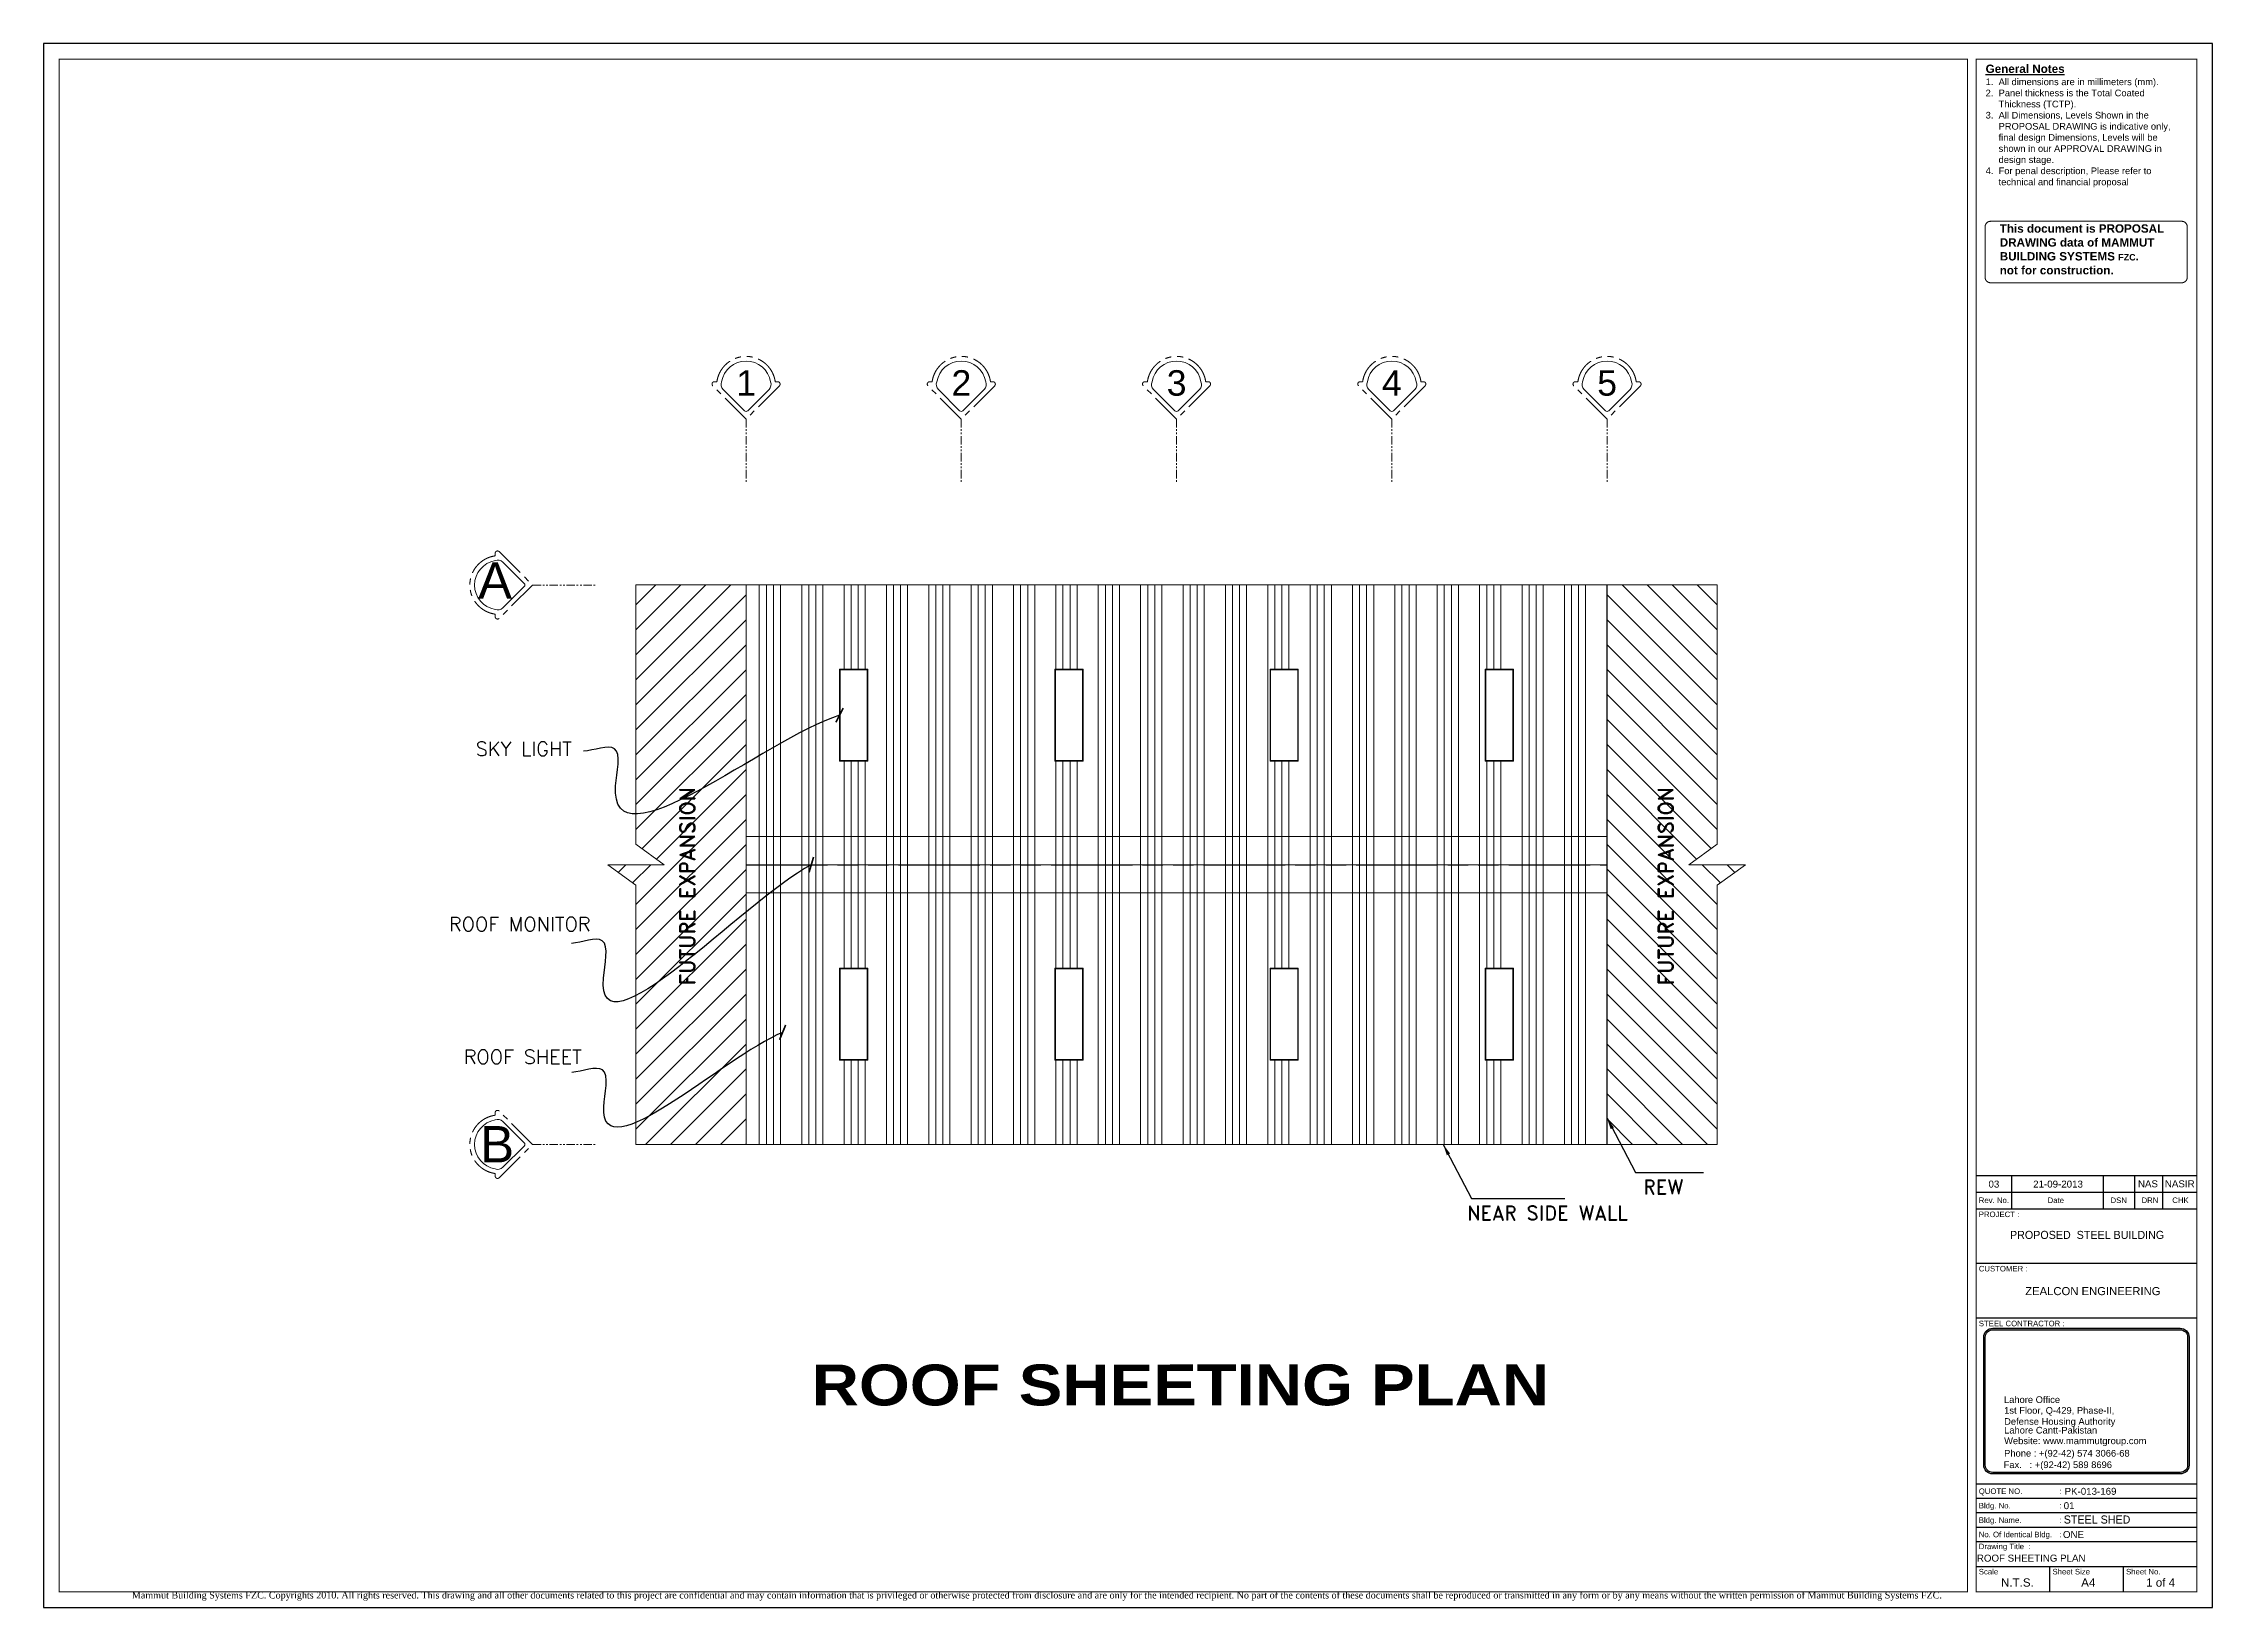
# Model space of a CAD drawing. Extents: x -3729008 to 1589893, y 87560 to 3841399.
# Drawn here: x -3647974 to -3571180, y 3699362 to 3754760 of the extents above; entities that cross this region are included whole.
import ezdxf
from ezdxf.enums import TextEntityAlignment as Align

# ---------------------------------------------------------------- set-up
doc = ezdxf.new("R2010")
doc.units = 0
doc.header["$LTSCALE"] = 1200
doc.header["$MEASUREMENT"] = 0
for name, pattern in [('ACAD_ISO09W100', [45, 24, -3, 6, -3, 6, -3]), ('DASH', [0.35, 0.25, -0.1]), ('PHANTOM', [2.5, 1.25, -0.25, 0.25, -0.25, 0.25, -0.25])]:
    doc.linetypes.add(name, pattern=pattern)
doc.layers.get('0').update_dxf_attribs({"linetype": 'CONTINUOUS'})
for name, color, linetype in [('-EQ_VHCL', 65, 'CONTINUOUS'), ('DIM', 7, 'CONTINUOUS'), ('GRID', 3, 'CONTINUOUS'), ('REW', 7, 'CONTINUOUS'), ('TitleBlock', 7, 'CONTINUOUS')]:
    doc.layers.add(name, color=color, linetype=linetype)
doc.layers.add('Roof Sheeting', color=87, linetype='CONTINUOUS', lineweight=5)
doc.styles.add('ARIAL', font='arial.ttf', dxfattribs={"width": 0.92})
doc.styles.add('arial b', font='', dxfattribs={"height": 1000})
doc.styles.add('DIMENSON', font='romans.shx', dxfattribs={"width": 0.8})
doc.styles.add('HEADINGM', font='arial.ttf', dxfattribs={"height": 320})
doc.styles.add('ROMAND', font='romand')
doc.styles.add('SIMPLEX', font='SIMPLEX.shx')
doc.styles.add('Title2', font='arial.ttf')
doc.styles.add('TitleBlockSubData', font='arial.ttf')
doc.styles.get('arial b').set_extended_font_data('Arial Black')
doc.dimstyles.new('LES', dxfattribs={"dimscale": 0, "dimtxt": 2.5, "dimasz": 2.5, "dimexe": 2, "dimexo": 2.5, "dimgap": 1, "dimtad": 1, "dimdec": 0, "dimzin": 0, "dimdsep": 46, "dimtxsty": 'SIMPLEX', "dimblk1": 'ARCHTICK', "dimblk2": 'ARCHTICK', "dimsah": 1, "dimcen": 0, "dimse1": 1, "dimse2": 1, "dimclrd": 256, "dimclre": 8, "dimclrt": 3, "dimadec": 0, "dimazin": 0, "dimtfac": 1, "dimtdec": 0, "dimtix": 1, "dimtmove": 2, "dimatfit": 3, "dimldrblk": 'ARCHTICK', "dimfxl": 1, "dimtolj": 1, "dimtzin": 0, "dimarcsym": 0})
doc.dimstyles.new('STANDARD$7', dxfattribs={"dimtxt": 22, "dimasz": 20, "dimexe": 5, "dimexo": 5, "dimgap": 10, "dimtad": 1, "dimdec": 0, "dimzin": 0, "dimdsep": 46, "dimtxsty": 'DIMENSON', "dimcen": 0, "dimclrd": 2, "dimclre": 2, "dimclrt": 7, "dimadec": 0, "dimazin": 0, "dimtfac": 1, "dimtdec": 0, "dimtix": 1, "dimtmove": 0, "dimatfit": 3, "dimfxl": 1, "dimtolj": 1, "dimtzin": 0, "dimarcsym": 0})
pattern_1 = [(90, (154370.3, -20838), (-1500, 2e-13), []), (90, (154620.3, -20588), (-1500, 2e-13), []), (90, (154870.3, -20338), (-1500, 2e-13), []), (90, (155120.3, -20088), (-1500, 2e-13), [])]
pattern_2 = [(270, (154370.3, 7472183.3), (-1500, -2e-13), []), (270, (154620.3, 7471933.3), (-1500, -2e-13), []), (270, (154870.3, 7471683.3), (-1500, -2e-13), []), (270, (155120.3, 7471433.3), (-1500, -2e-13), [])]

# ---------------------------------------------------------------- blocks, each defined once
blk = doc.blocks.new('_ArchTick')
at = {"color": 0, "linetype": 'ByBlock', "const_width": 0.15}
blk.add_lwpolyline([(-0.5, -0.5), (0.5, 0.5)], dxfattribs=at)
blk = doc.blocks.new('notes')
at = {"layer": 'TitleBlock', "color": 8, "ltscale": 0.75, "const_width": 0.2}
blk.add_lwpolyline([(-38.6202, -30.415693), (-2.809642, -30.415693, -0.414214), (-1.786634, -31.438701), (-1.786634, -40.908415, -0.414214), (-2.809642, -41.931423), (-38.6202, -41.931423, -0.414214), (-39.643209, -40.908415), (-39.643209, -31.438701, -0.414214)], format="xyb", close=True, dxfattribs=at)
at = {"layer": 'TitleBlock', "ltscale": 0.75, "char_height": 1.25, "attachment_point": 1, "style": 'Title2'}
for s, insert, width in [('{\\fArial|b1|i0|c0|p34;\\H1.25x;\\L\\C3;General Notes}\\P1.  All dimensions are in millimeters (mm).\\P2.  Panel thickness is the Total Coated \\P     Thickness (TCTP).\\P3.  All Dimensions, Levels Shown in the \\P     PROPOSAL DRAWING is indicative only, \\P     final design Dimensions, Levels will be \\P     shown in our APPROVAL DRAWING in \\P     design stage.\\P4.  For penal description, Please refer to \\P     technical and financial proposal', (-39.5448, -1.055415), 37.585535), ('{\\fArial|b1|i0|c0|p34;\\H1.25x;This document is PROPOSAL DRAWING data of \\C4;MAMMUT BUILDING SYSTEMS \\H0.768x;FZC\\H1.3021x;.\\C256;   not for construction.}', (-36.906226, -30.985452), 31.085748)]:
    blk.add_mtext(s, dxfattribs=dict(at, insert=insert, width=width))

msp = doc.modelspace()

# ---------------------------------------------------------------- hatches: boundary and pattern name
at = {"linetype": 'Continuous', "lineweight": 0}
h = msp.add_hatch(dxfattribs=at)
h.set_pattern_fill('ANSI31', color=4, scale=5000, style=0)
h.set_pattern_definition([(45, (699807.8, 73134.26), (-441.94174, 441.94174), [])])
h.paths.add_polyline_path([(-3623098.4, 3735578.6), (-3626994.8, 3735578.6), (-3626994.8, 3726402.8), (-3625994.8, 3725672.6), (-3627994.8, 3725672.6), (-3626994.8, 3724942.4), (-3626994.8, 3715766.6), (-3623098.4, 3715766.6)])
h.paths.add_polyline_path([(-3624779.9, 3721369.9), (-3624779.9, 3729358.7), (-3625577.5, 3729358.7), (-3625577.5, 3721369.9)], flags=24)
h = msp.add_hatch(dxfattribs=at)
h.set_pattern_fill('ANSI31', color=4, scale=5000, style=0)
h.set_pattern_definition([(135, (-7915524.54, 73134.26), (441.94174, 441.94174), [])])
h.paths.add_polyline_path([(-3592618.4, 3735578.6), (-3588721.9, 3735578.6), (-3588721.9, 3726402.8), (-3589721.9, 3725672.6), (-3587721.9, 3725672.6), (-3588721.9, 3724942.4), (-3588721.9, 3715766.6), (-3592618.4, 3715766.6)])
h.paths.add_polyline_path([(-3590936.8, 3721369.9), (-3590936.8, 3729358.7), (-3590139.2, 3729358.7), (-3590139.2, 3721369.9)], flags=24)
h = msp.add_hatch(color=172)
h.paths.add_polyline_path([(-3578965.4, 3709253.7, 0.4142136), (-3579280.3, 3708938.8), (-3579280.3, 3704411.4, 0.4142136), (-3578965.4, 3704096.5), (-3572327.1, 3704096.5, 0.4142136), (-3572012.2, 3704411.4), (-3572012.2, 3708938.8, 0.4142136), (-3572327.1, 3709253.7)])
h.paths.add_polyline_path([(-3578965.4, 3709199.7, 0.4142136), (-3579226.3, 3708938.8), (-3579226.3, 3704411.4, 0.4142136), (-3578965.4, 3704150.5), (-3572327.1, 3704150.5, 0.4142136), (-3572066.2, 3704411.4), (-3572066.2, 3708938.8, 0.4142136), (-3572327.1, 3709199.7)], flags=16)
at = {"layer": 'Roof Sheeting', "linetype": 'DASH', "ltscale": 0.9}
h = msp.add_hatch(dxfattribs=at)
h.set_pattern_fill('ANSI34', color=256, scale=2000, angle=45, style=0)
h.set_pattern_definition(pattern_1)
h.paths.add_polyline_path([(-3592618.4, 3735578.6), (-3623098.4, 3735578.6), (-3623098.4, 3726672.6), (-3592618.4, 3726672.6)])
h.paths.add_polyline_path([(-3604547.9, 3732592.4), (-3603547.9, 3732592.3), (-3603548.4, 3729342.3), (-3604548.4, 3729342.4)], flags=16)
h.paths.add_polyline_path([(-3611167.9, 3732592.8), (-3611168.4, 3729342.8), (-3612168.4, 3729342.9), (-3612167.9, 3732592.9)], flags=16)
h.paths.add_polyline_path([(-3596927.9, 3732592.4), (-3595927.9, 3732592.3), (-3595928.4, 3729342.3), (-3596928.4, 3729342.4)], flags=16)
h.paths.add_polyline_path([(-3618787.9, 3732592.3), (-3618788.4, 3729342.3), (-3619788.4, 3729342.4), (-3619787.9, 3732592.4)], flags=16)
h = msp.add_hatch(dxfattribs=at)
h.set_pattern_fill('ANSI34', color=256, scale=2000, angle=45, style=0)
h.set_pattern_definition(pattern_1)
h.paths.add_polyline_path([(-3592618.4, 3726672.6), (-3623098.4, 3726672.6), (-3623098.4, 3725672.6), (-3592618.4, 3725672.6)])
h = msp.add_hatch(dxfattribs=at)
h.set_pattern_fill('ANSI34', color=256, scale=2000, angle=45, style=0)
h.set_pattern_definition(pattern_2)
h.paths.add_polyline_path([(-3592618.4, 3724672.6), (-3623098.4, 3724672.6), (-3623098.4, 3725672.6), (-3592618.4, 3725672.6)])
h = msp.add_hatch(dxfattribs=at)
h.set_pattern_fill('ANSI34', color=256, scale=2000, angle=45, style=0)
h.set_pattern_definition(pattern_2)
h.paths.add_polyline_path([(-3592618.4, 3715766.6), (-3623098.4, 3715766.6), (-3623098.4, 3724672.6), (-3592618.4, 3724672.6)])
h.paths.add_polyline_path([(-3604547.9, 3718752.8), (-3603547.9, 3718753), (-3603548.4, 3722003), (-3604548.4, 3722002.8)], flags=16)
h.paths.add_polyline_path([(-3611167.9, 3718752.5), (-3611168.4, 3722002.5), (-3612168.4, 3722002.3), (-3612167.9, 3718752.3)], flags=16)
h.paths.add_polyline_path([(-3596927.9, 3718752.8), (-3595927.9, 3718753), (-3595928.4, 3722003), (-3596928.4, 3722002.8)], flags=16)
h.paths.add_polyline_path([(-3618787.9, 3718753), (-3618788.4, 3722003), (-3619788.4, 3722002.8), (-3619787.9, 3718752.8)], flags=16)

# ---------------------------------------------------------------- linework, layer by layer
at = {"layer": '-EQ_VHCL', "color": 9, "lineweight": 30}
msp.add_lwpolyline([(-3571179.9, 3699361.7), (-3571179.9, 3754760.5), (-3647974.3, 3754760.5), (-3647974.3, 3699361.7)], close=True, dxfattribs=at)
at = {"color": 21, "linetype": 'PHANTOM', "lineweight": 9, "ltscale": 0.2}
for p, q in [((-3623098.4, 3741454.4), (-3623098.4, 3739213.3)), ((-3615478.4, 3741454.4), (-3615478.4, 3739213.3)), ((-3607858.4, 3741454.4), (-3607858.4, 3739213.3)), ((-3600238.4, 3741454.4), (-3600238.4, 3739213.3)), ((-3592618.4, 3741454.4), (-3592618.4, 3739213.3)), ((-3630657, 3735578.1), (-3628415.9, 3735578.1)), ((-3630657, 3715768.1), (-3628415.9, 3715768.1))]:
    msp.add_line(p, q, dxfattribs=at)
at = {"color": 7}
for p, q in [((-3579551.5, 3714661), (-3571734.9, 3714661)), ((-3578288.4, 3713488.6), (-3578288.4, 3714661)), ((-3575042.5, 3713488.6), (-3575042.5, 3714661)), ((-3573929.8, 3713488.6), (-3573929.8, 3714661)), ((-3572937.6, 3713488.6), (-3572937.6, 3714661)), ((-3579551.5, 3714074.8), (-3571734.9, 3714074.8)), ((-3579551.5, 3713488.6), (-3571734.9, 3713488.6)), ((-3579551.5, 3711564.4), (-3571734.9, 3711564.4)), ((-3579551.5, 3709622.7), (-3571734.9, 3709622.7)), ((-3579551.5, 3703746.9), (-3571734.9, 3703746.9)), ((-3579551.5, 3703236.5), (-3571734.9, 3703236.5)), ((-3579551.5, 3702726.1), (-3571734.9, 3702726.1)), ((-3579551.5, 3702215.8), (-3571734.9, 3702215.8)), ((-3579551.5, 3702215.8), (-3571734.9, 3702215.8)), ((-3579551.5, 3701705.4), (-3571734.9, 3701705.4)), ((-3579551.5, 3700814.5), (-3571734.9, 3700814.5)), ((-3576946, 3699923.7), (-3576946, 3700814.5)), ((-3574340.4, 3699923.7), (-3574340.4, 3700814.5))]:
    msp.add_line(p, q, dxfattribs=at)
at = {"color": 164, "const_width": 40.4}
for points in [[(-3579856.8, 3699922.3), (-3579856.8, 3754199.9), (-3647413.7, 3754199.9), (-3647413.7, 3699922.3)], [(-3579551.5, 3699922.3), (-3571740.5, 3699922.3), (-3571740.5, 3754199.9), (-3579551.5, 3754199.9)]]:
    msp.add_lwpolyline(points, close=True, dxfattribs=at)
at = {"color": 21, "linetype": 'PHANTOM', "lineweight": 9, "ltscale": 0.7}
for points in [[(-3624131, 3742777.1, -0.868691), (-3622065.7, 3742777.1), (-3621975.7, 3742777.1, -0.668179), (-3621917.1, 3742635.7), (-3623098.4, 3741454.4), (-3624279.6, 3742635.7, -0.668179), (-3624221, 3742777.1)], [(-3616511, 3742777.1, -0.868691), (-3614445.7, 3742777.1), (-3614355.7, 3742777.1, -0.668179), (-3614297.1, 3742635.7), (-3615478.4, 3741454.4), (-3616659.6, 3742635.7, -0.668179), (-3616601, 3742777.1)], [(-3608891, 3742777.1, -0.868691), (-3606825.7, 3742777.1), (-3606735.7, 3742777.1, -0.668179), (-3606677.1, 3742635.7), (-3607858.4, 3741454.4), (-3609039.6, 3742635.7, -0.668179), (-3608981, 3742777.1)], [(-3601271, 3742777.1, -0.868691), (-3599205.7, 3742777.1), (-3599115.7, 3742777.1, -0.668179), (-3599057.1, 3742635.7), (-3600238.4, 3741454.4), (-3601419.6, 3742635.7, -0.668179), (-3601361, 3742777.1)], [(-3593651, 3742777.1, -0.868691), (-3591585.7, 3742777.1), (-3591495.7, 3742777.1, -0.668179), (-3591437.1, 3742635.7), (-3592618.4, 3741454.4), (-3593799.6, 3742635.7, -0.668179), (-3593741, 3742777.1)], [(-3631979.7, 3734545.5, -0.868691), (-3631979.7, 3736610.8), (-3631979.7, 3736700.8, -0.668179), (-3631838.3, 3736759.4), (-3630657, 3735578.1), (-3631838.3, 3734396.9, -0.668179), (-3631979.7, 3734455.4)], [(-3631979.7, 3716800.8, 0.868691), (-3631979.7, 3714735.5), (-3631979.7, 3714645.4, 0.668179), (-3631838.3, 3714586.9), (-3630657, 3715768.1), (-3631838.3, 3716949.4, 0.668179), (-3631979.7, 3716890.8)]]:
    msp.add_lwpolyline(points, format="xyb", close=True, dxfattribs=at)
at = {"color": 4, "linetype": 'Continuous', "lineweight": 0}
for points in [[(-3626994.8, 3724942.4), (-3626994.8, 3715766.6), (-3623098.4, 3715766.6), (-3623098.4, 3735578.6), (-3626994.8, 3735578.6), (-3626994.8, 3726402.8), (-3625994.8, 3725672.6), (-3627994.8, 3725672.6), (-3626994.8, 3724942.4)], [(-3588721.9, 3724942.4), (-3588721.9, 3715766.6), (-3592618.4, 3715766.6), (-3592618.4, 3735578.6), (-3588721.9, 3735578.6), (-3588721.9, 3726402.8), (-3589721.9, 3725672.6), (-3587721.9, 3725672.6), (-3588721.9, 3724942.4)]]:
    msp.add_lwpolyline(points, dxfattribs=at)
for points in [[(-3623098.4, 3735578.6), (-3623098.4, 3715766.6), (-3592618.4, 3715766.6), (-3592618.4, 3735578.6)], [(-3623098.4, 3726672.6), (-3592618.4, 3726672.6), (-3592618.4, 3725672.6), (-3623098.4, 3725672.6)], [(-3623098.4, 3724672.6), (-3592618.4, 3724672.6), (-3592618.4, 3725672.6), (-3623098.4, 3725672.6)]]:
    msp.add_lwpolyline(points, close=True, dxfattribs=at)
at = {"color": 5, "linetype": 'Continuous', "lineweight": 0}
for points in [[(-3619787.9, 3732592.4), (-3618787.9, 3732592.3), (-3618788.4, 3729342.3), (-3619788.4, 3729342.4)], [(-3619768, 3732572.4), (-3618808, 3732572.3), (-3618808.4, 3729362.3), (-3619768.4, 3729362.4)], [(-3612167.9, 3732592.9), (-3611167.9, 3732592.8), (-3611168.4, 3729342.8), (-3612168.4, 3729342.9)], [(-3612148, 3732572.9), (-3611188, 3732572.8), (-3611188.4, 3729362.8), (-3612148.4, 3729362.9)], [(-3604547.9, 3732592.4), (-3603547.9, 3732592.3), (-3603548.4, 3729342.3), (-3604548.4, 3729342.4)], [(-3604528, 3732572.4), (-3603568, 3732572.3), (-3603568.4, 3729362.3), (-3604528.4, 3729362.4)], [(-3596927.9, 3732592.4), (-3595927.9, 3732592.3), (-3595928.4, 3729342.3), (-3596928.4, 3729342.4)], [(-3596908, 3732572.4), (-3595948, 3732572.3), (-3595948.4, 3729362.3), (-3596908.4, 3729362.4)], [(-3619787.9, 3718752.8), (-3618787.9, 3718753), (-3618788.4, 3722003), (-3619788.4, 3722002.8)], [(-3619768, 3718772.8), (-3618808, 3718773), (-3618808.4, 3721983), (-3619768.4, 3721982.8)], [(-3612167.9, 3718753.3), (-3611167.9, 3718753.5), (-3611168.4, 3722003.5), (-3612168.4, 3722003.3)], [(-3612148, 3718773.3), (-3611188, 3718773.5), (-3611188.4, 3721983.5), (-3612148.4, 3721983.3)], [(-3604547.9, 3718752.8), (-3603547.9, 3718753), (-3603548.4, 3722003), (-3604548.4, 3722002.8)], [(-3604528, 3718772.8), (-3603568, 3718773), (-3603568.4, 3721983), (-3604528.4, 3721982.8)], [(-3596927.9, 3718752.8), (-3595927.9, 3718753), (-3595928.4, 3722003), (-3596928.4, 3722002.8)], [(-3596908, 3718772.8), (-3595948, 3718773), (-3595948.4, 3721983), (-3596908.4, 3721982.8)]]:
    msp.add_lwpolyline(points, close=True, dxfattribs=at)
at = {"color": 172}
for points in [[(-3572327.1, 3709253.7, -0.414214), (-3572012.2, 3708938.8), (-3572012.2, 3704411.4, -0.414214), (-3572327.1, 3704096.5), (-3578965.4, 3704096.5, -0.414214), (-3579280.3, 3704411.4), (-3579280.3, 3708938.8, -0.414214), (-3578965.4, 3709253.7)], [(-3572327.1, 3709199.7, -0.414214), (-3572066.2, 3708938.8), (-3572066.2, 3704411.4, -0.414214), (-3572327.1, 3704150.5), (-3578965.4, 3704150.5, -0.414214), (-3579226.3, 3704411.4), (-3579226.3, 3708938.8, -0.414214), (-3578965.4, 3709199.7)]]:
    msp.add_lwpolyline(points, format="xyb", close=True, dxfattribs=at)
at = {"layer": 'GRID', "linetype": 'Continuous', "lineweight": 5}
for points in [[(-3623911.5, 3742501.8), (-3623156.9, 3741747.3, 0.414214), (-3623039.8, 3741747.3), (-3622285.3, 3742501.8, 0.308734), (-3622233.3, 3742777.1, 0.845515), (-3623963.4, 3742777.1, 0.308734)], [(-3616291.5, 3742501.8), (-3615536.9, 3741747.3, 0.414214), (-3615419.8, 3741747.3), (-3614665.3, 3742501.8, 0.308734), (-3614613.3, 3742777.1, 0.845515), (-3616343.4, 3742777.1, 0.308734)], [(-3608671.5, 3742501.8), (-3607916.9, 3741747.3, 0.414214), (-3607799.8, 3741747.3), (-3607045.3, 3742501.8, 0.308734), (-3606993.3, 3742777.1, 0.845515), (-3608723.4, 3742777.1, 0.308734)], [(-3601051.5, 3742501.8), (-3600296.9, 3741747.3, 0.414214), (-3600179.8, 3741747.3), (-3599425.3, 3742501.8, 0.308734), (-3599373.3, 3742777.1, 0.845515), (-3601103.4, 3742777.1, 0.308734)], [(-3593431.5, 3742501.8), (-3592676.9, 3741747.3, 0.414214), (-3592559.8, 3741747.3), (-3591805.3, 3742501.8, 0.308734), (-3591753.3, 3742777.1, 0.845515), (-3593483.4, 3742777.1, 0.308734)], [(-3631704.4, 3734765), (-3630949.9, 3735519.6, 0.414214), (-3630949.9, 3735636.7), (-3631704.4, 3736391.2, 0.308734), (-3631979.7, 3736443.2, 0.845515), (-3631979.7, 3734713.1, 0.308734)], [(-3631704.4, 3716581.2), (-3630949.9, 3715826.7, -0.414214), (-3630949.9, 3715709.6), (-3631704.4, 3714955, -0.308734), (-3631979.7, 3714903.1, -0.845515), (-3631979.7, 3716633.2, -0.308734)]]:
    msp.add_lwpolyline(points, format="xyb", close=True, dxfattribs=at)
at = {"layer": 'REW', "color": 5, "linetype": 'ACAD_ISO09W100', "lineweight": 30, "ltscale": 0.1}
msp.add_line((-3623098.4, 3725672.6), (-3592618.4, 3725672.6), dxfattribs=at)

# ---------------------------------------------------------------- block references
at = {"color": 3, "xscale": 189.024717, "yscale": 189.024717, "zscale": 189.024717}
msp.add_blockref('notes', (-3571740.5, 3754208.4), dxfattribs=at)

# ---------------------------------------------------------------- texts
at = {"color": 6, "linetype": 'Continuous', "style": 'ROMAND'}
for p in [(-3624912.8, 3721401.6), (-3590272.1, 3721401.6)]:
    msp.add_text('FUTURE EXPANSION', height=531.744, rotation=90, dxfattribs=at).set_placement(p)
for s, height, p in [('REW', 506.42, (-3591328.8, 3714009.8)), ('NEAR SIDE WALL', 506.423, (-3597576.6, 3713084.9))]:
    msp.add_text(s, height=height, dxfattribs=at).set_placement(p)
at = {"color": 8, "style": 'ARIAL'}
for s, height, p in [('Rev. No.', 196.46, (-3579457.2, 3713690.9)), ('Date', 196.46, (-3577021.3, 3713690.9)), ('DSN', 196.46, (-3574793.7, 3713690.9)), ('DRN', 196.46, (-3573695.5, 3713690.9)), ('CHK', 196.46, (-3572607.8, 3713690.9)), ('PROJECT :', 196.46, (-3579457.2, 3713192.1)), ('CUSTOMER :', 196.46, (-3579457.2, 3711268)), ('STEEL CONTRACTOR :', 196.464, (-3579457.2, 3709326.3))]:
    msp.add_text(s, height=height, dxfattribs=at).set_placement(p)
at = {"color": 3, "style": 'ARIAL'}
for s, height, p in [('03', 246.47, (-3579114.5, 3714238.8)), ('NAS', 246.47, (-3573823.1, 3714248.4)), ('NASIR', 246.47, (-3572869.8, 3714248.4)), ('01', 246.47, (-3576451.8, 3702849)), ('PK-013-169', 246.47, (-3576420.9, 3703357.9)), ('ONE', 246.47, (-3576478.5, 3701829.4)), ('ROOF SHEETING PLAN', 246.473, (-3579525.1, 3700991.6)), ('N.T.S.', 292.91, (-3578671.1, 3700105.3)), ('A4', 292.91, (-3575832.3, 3700105.3)), ('1 of 4', 292.91, (-3573532, 3700105.3))]:
    msp.add_text(s, height=height, dxfattribs=at).set_placement(p)
for s, height, p in [('21-09-2013', 246.47, (-3576652.1, 3714238.4)), ('ZEALCON ENGINEERING', 285.765, (-3575420.1, 3710428.7))]:
    msp.add_text(s, height=height, dxfattribs=at).set_placement(p, align=Align.CENTER)
at = {"color": 3, "style": 'ARIAL', "width": 0.95}
msp.add_text('PROPOSED  STEEL BUILDING', height=285.765, dxfattribs=at).set_placement((-3575623.9, 3712419), align=Align.CENTER)
at = {"color": 5, "lineweight": 9, "style": 'arial b'}
msp.add_text('ROOF SHEETING PLAN', height=1447.548, rotation=0.013108, dxfattribs=at).set_placement((-3607722.2, 3706524.8), align=Align.CENTER)
at = {"style": 'ARIAL'}
for s, height, p in [('QUOTE NO.', 196.46, (-3579457.4, 3703385.6)), ('Bldg. No.', 196.46, (-3579457.4, 3702874.8)), (':', 196.5, (-3576607.2, 3703385.6)), (':', 196.5, (-3576607.2, 3702875.3)), ('Bldg. Name.', 196.464, (-3579457.4, 3702364.4)), (':', 196.5, (-3576607.2, 3702364.9)), ('No. Of Identical Bldg.', 196.464, (-3579457.4, 3701854)), (':', 196.5, (-3576607.2, 3701854.6))]:
    msp.add_text(s, height=height, dxfattribs=at).set_placement(p)
at = {"color": 3, "style": 'ARIAL', "width": 0.95}
msp.add_text('STEEL SHED', height=285.77, dxfattribs=at).set_placement((-3576451.8, 3702339.3))
at = {"color": 134, "style": 'ARIAL'}
for s, height, p in [('Drawing Title  :', 196.464, (-3579457.4, 3701432.7)), ('Scale', 196.46, (-3579457.4, 3700537.6)), ('Sheet Size', 196.46, (-3576848.1, 3700537.6)), ('Sheet No.', 196.46, (-3574243.7, 3700537.6))]:
    msp.add_text(s, height=height, dxfattribs=at).set_placement(p)
at = {"layer": 'DIM', "color": 3, "style": 'SIMPLEX'}
for s, p in [('SKY LIGHT', (-3632670.5, 3729525)), ('ROOF MONITOR', (-3633617.2, 3723318)), ('ROOF SHEET', (-3633091.4, 3718614.8))]:
    msp.add_text(s, height=500, dxfattribs=at).set_placement(p)
at = {"layer": 'GRID', "lineweight": 5, "style": 'HEADINGM'}
for s, height, p in [('1', 901.9, (-3623445.9, 3742283.7)), ('2', 901.9, (-3615825.9, 3742283.7)), ('3', 901.9, (-3608205.9, 3742283.7)), ('4', 901.9, (-3600585.9, 3742283.7)), ('5', 901.9, (-3592965.9, 3742283.7)), ('A', 1288.4, (-3632584.7, 3735090.3)), ('B', 1288.4, (-3632510.1, 3715129.1))]:
    msp.add_text(s, height=height, dxfattribs=at).set_placement(p)
at = {"layer": 'TitleBlock', "color": 7, "style": 'Title2'}
for s, p in [('Lahore Office', (-3578567.1, 3706609.3)), ('1st Floor, Q-429, Phase-II,', (-3578560.5, 3706228.2)), ('Website: www.mammutgroup.com', (-3578560.5, 3705151.5)), ('Defense Housing Authority', (-3578560.5, 3705836.6)), ('Lahore Cantt-Pakistan', (-3578560.5, 3705527.5)), ('Phone : +(92-42) 574 3066-68', (-3578560.5, 3704710.8)), (' Fax.   : +(92-42) 589 8696', (-3578669.7, 3704303.7))]:
    msp.add_text(s, height=236.913, dxfattribs=at).set_placement(p)
at = {"layer": 'TitleBlock', "ltscale": 0.75, "insert": (-3644840.3, 3699922.1), "char_height": 236.2809, "width": 67598.007, "attachment_point": 1, "style": 'TitleBlockSubData'}
msp.add_mtext('{\\fTimes New Roman|b0|i0|c0|p18;\\C8;Mammut Building Systems FZC. Copyrights 2010. All rights reserved. This drawing and all other documents related to this project are confidential and may contain information that is privileged or otherwise protected from disclosure and are only for the intended recipient. No part of the contents of these documents shall be reproduced or transmitted in any form or by any means without the written permission of Mammut Building Systems FZC. \\H1.44263x; }', dxfattribs=at)
msp.add_mtext('{\\fTimes New Roman|b0|i0|c0|p18;\\C8;Mammut Building Systems FZC. Copyrights 2010. All rights reserved. This drawing and all other documents related to this project are confidential and may contain information that is privileged or otherwise protected from disclosure and are only for the intended recipient. No part of the contents of these documents shall be reproduced or transmitted in any form or by any means without the written permission of Mammut Building Systems FZC. \\H1.44263x; }', dxfattribs=at)

# ---------------------------------------------------------------- leaders
at = {"layer": 'DIM', "path_type": 1}
for points in [[(-3619788.2, 3730967.4), (-3627715.1, 3728465.9), (-3627760.6, 3729781.5), (-3628848.5, 3729687.8)], [(-3620788.4, 3725672.6), (-3628146.8, 3721665.2), (-3628192.3, 3722980.7), (-3629280.1, 3722887.1)], [(-3621803.8, 3719735), (-3628136.1, 3717094.1), (-3628181.6, 3718409.7), (-3629269.4, 3718316)]]:
    msp.add_leader(points, dimstyle='LES', override={"dimscale": 1, "dimtxt": 400, "dimasz": 400, "dimexe": 320, "dimexo": 400, "dimgap": 160}, dxfattribs=at)
at = {"layer": 'REW', "color": 7, "linetype": 'Continuous'}
for points in [[(-3592619.1, 3716691.2), (-3591616.2, 3714777.4), (-3589204.8, 3714777.4)], [(-3598419.1, 3715766.3), (-3597416.2, 3713852.6), (-3594115.1, 3713852.6)]]:
    msp.add_leader(points, dimstyle='STANDARD$7', override={"dimtxt": 500, "dimasz": 400, "dimexe": 200, "dimexo": 200, "dimgap": 200, "dimtad": 0, "dimtih": 1, "dimtoh": 1, "dimdec": 4, "dimcen": 0.09, "dimclrd": 7, "dimclre": 7, "dimclrt": 2, "dimtix": 0, "dimtofl": 0}, dxfattribs=at)

doc.saveas('drawing.dxf')
